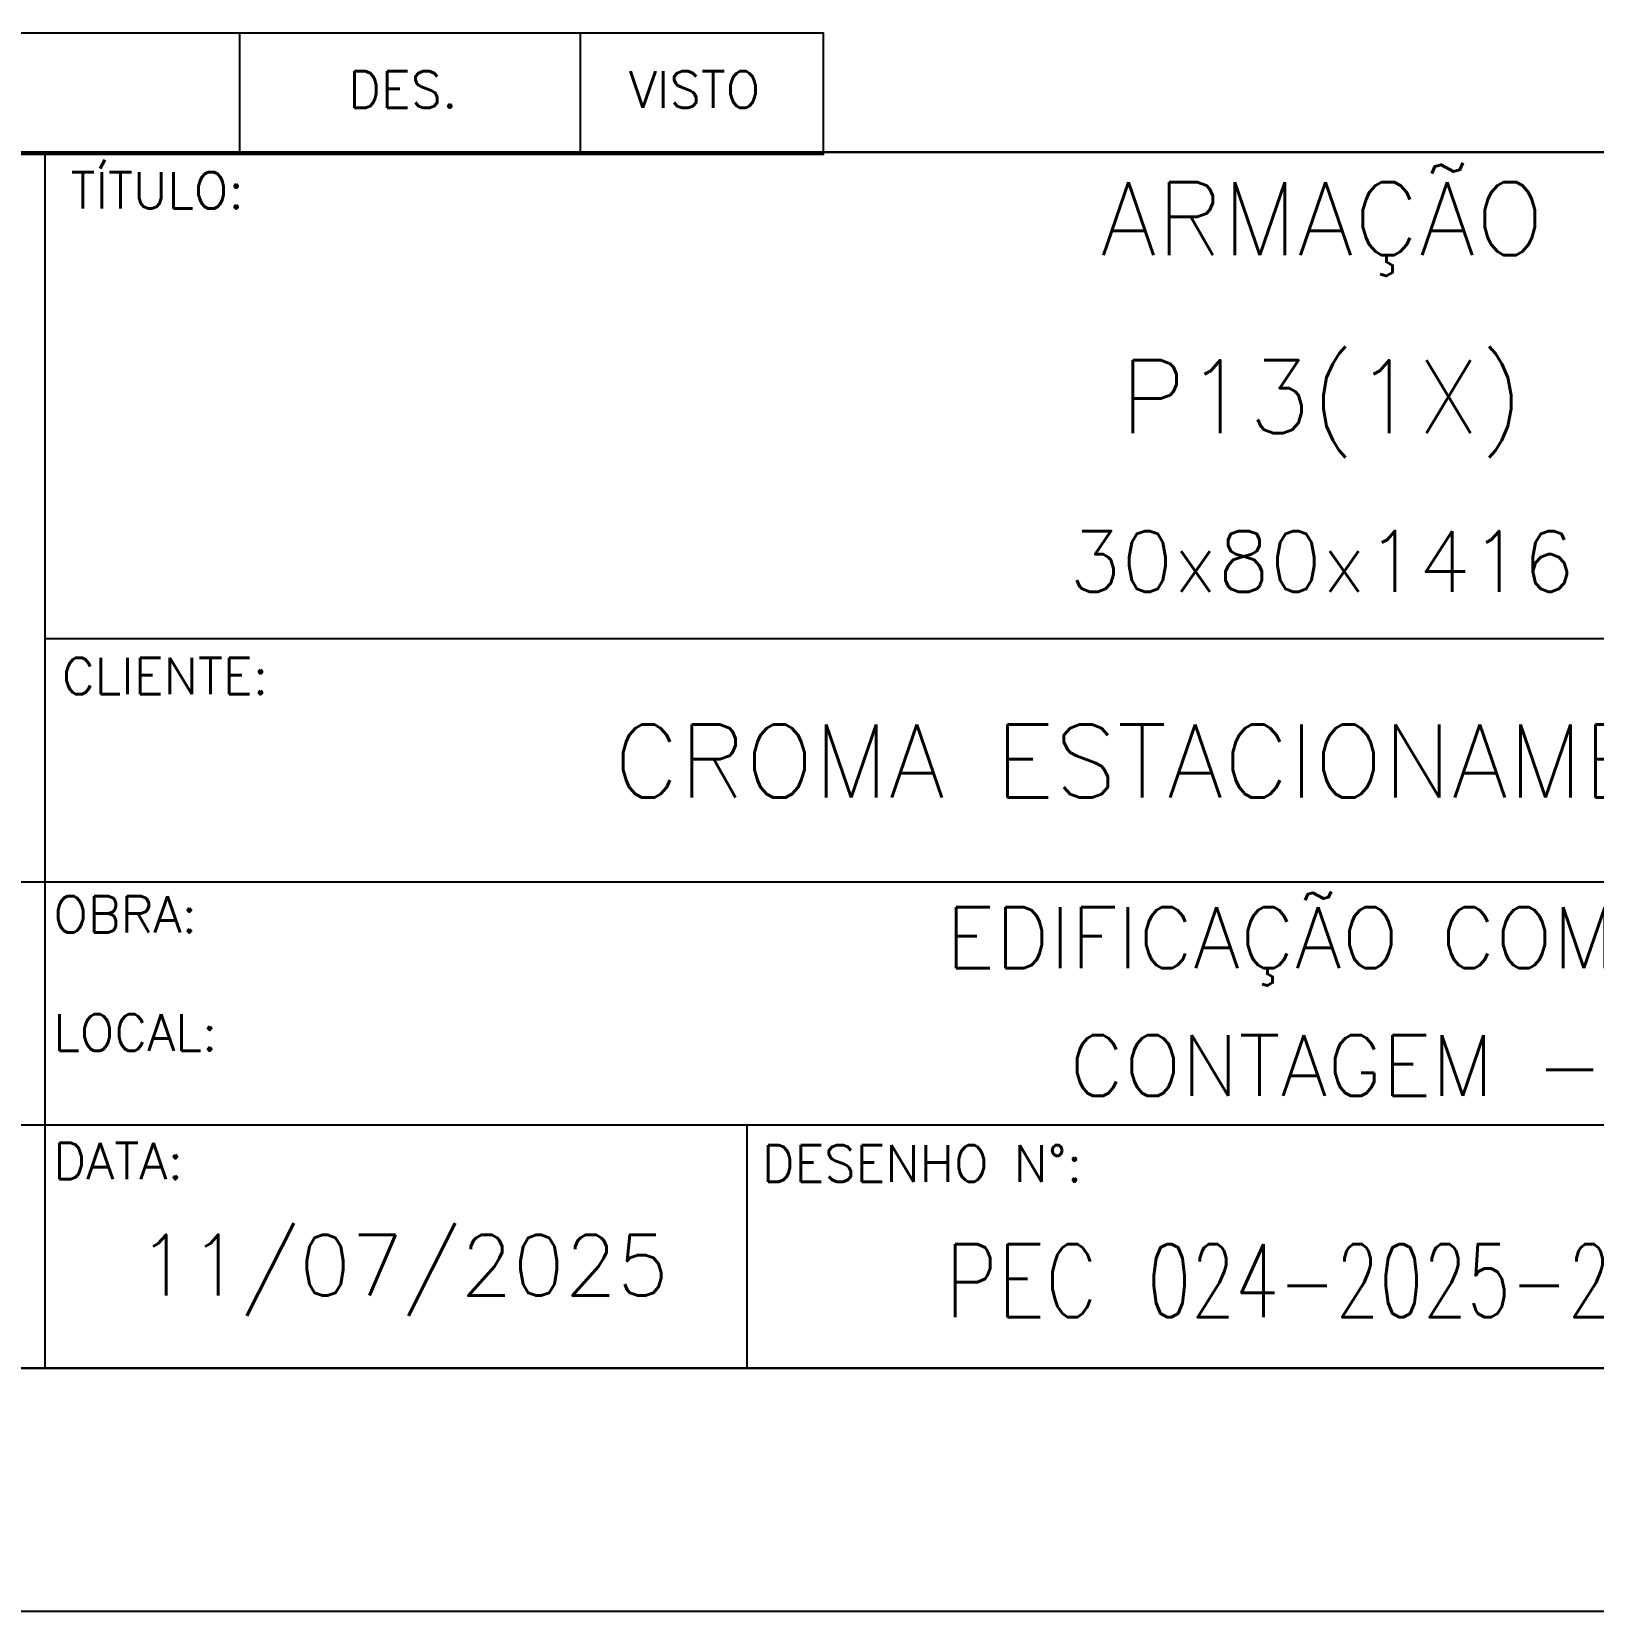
# Model space of a CAD drawing. Header units: centimetres. Extents: x 1658 to 27871, y 8240 to 11444.
# Drawn here: x 8274.2 to 8755.9, y 8293.9 to 8781.1 of the extents above; entities that cross this region are included whole.
import ezdxf
from ezdxf.enums import TextEntityAlignment as Align

# ---------------------------------------------------------------- set-up
doc = ezdxf.new("R2010")
doc.units = ezdxf.units.CM
doc.header["$LTSCALE"] = 50
doc.header["$MEASUREMENT"] = 0
doc.layers.add('FORMATO-PRECON', color=2, linetype='Continuous')
doc.layers.add('HACHURAS-PRECON', color=1, linetype='Continuous')
doc.styles.add('PRECON-ROMANS', font='romans.shx')
doc.styles.add('R60', font='ROMANS.shx', dxfattribs={"height": 2})
doc.styles.add('ROMANS', font='ROMANS.SHX', dxfattribs={"oblique": 15, "height": 3})

# ---------------------------------------------------------------- blocks, each defined once
blk = doc.blocks.new('A$C2E607E54')
at = {"layer": 'FORMATO-PRECON'}
blk.add_lwpolyline([(0, 4200), (2970, 4200), (2970, 0), (0, 0)], close=True, dxfattribs=at)
at = {"layer": 'FORMATO-PRECON', "color": 6}
blk.add_lwpolyline([(100, 3950), (2870, 3950), (2870, 100), (100, 100)], close=True, dxfattribs=at)
blk = doc.blocks.new('CARIMBO')
at = {"layer": 'FORMATO-PRECON', "color": 6}
for p, q in [((-1050, 0), (-1050, 500)), ((-1050, 300), (0, 300)), ((-1750, 200), (0, 200)), ((-1750, 100), (0, 100))]:
    blk.add_line(p, q, dxfattribs=at)
blk.add_lwpolyline([(-1750, 500), (0, 500), (0, 0), (-1750, 0)], close=True, dxfattribs=at)
blk.add_lwpolyline([(-761.3, 0), (-761.3, 100)], dxfattribs=at)
at = {"layer": 'FORMATO-PRECON', "style": 'ROMANS'}
for s, p in [('TÍTULO:', (-1039.58, 476.74)), ('CLIENTE:', (-1043.09, 277.05)), ('OBRA:', (-1046.6, 179.07)), ('LOCAL:', (-1046.6, 130.49)), ('DATA:', (-1046.6, 77.69)), ('DESENHO N%%d:', (-755.31, 76.68))]:
    blk.add_text(s, height=15, dxfattribs=at).set_placement(p)
at = {"layer": 'FORMATO-PRECON', "color": 4, "linetype": 'ByBlock', "style": 'R60', "width": 0.8}
blk.add_text('PEC', height=30, dxfattribs=at).set_placement((-679.93, 21.03))
at = {"layer": 'FORMATO-PRECON', "color": 5, "style": 'PRECON-ROMANS', "flags": 8}
for p in [(-524.84, 472.63), (-524.98, 423.02), (-524.98, 399.37), (-524.98, 375.97)]:
    blk.add_attdef('X', text='', height=30, dxfattribs=at).set_placement(p, align=Align.MIDDLE_CENTER)
at = {"layer": 'FORMATO-PRECON', "color": 3, "style": 'PRECON-ROMANS', "flags": 8}
for p in [(-524.98, 331.67), (-486.33, 176.97), (-486.33, 124.42)]:
    blk.add_attdef('X', text='', height=25, dxfattribs=at).set_placement(p, align=Align.MIDDLE_CENTER)
at = {"layer": 'FORMATO-PRECON', "color": 4, "style": 'PRECON-ROMANS', "flags": 8}
for p in [(-524.98, 249.6), (-228.66, 39.37), (-76.7, 39.37), (-483.33, 35.98)]:
    blk.add_attdef('X', text='', height=30, dxfattribs=at).set_placement(p, align=Align.MIDDLE_CENTER)
at = {"layer": 'FORMATO-PRECON', "color": 2, "style": 'PRECON-ROMANS', "flags": 8}
for height, p in [(20, (-1635.81, 142.35)), (20, (-1402.47, 142.35)), (20, (-1169.14, 142.35)), (20, (-1635.81, 42.35)), (30, (-902.74, 42.35))]:
    blk.add_attdef('X', text='', height=height, dxfattribs=at).set_placement(p, align=Align.MIDDLE_CENTER)
blk = doc.blocks.new('A$C6E105C5C')
at = {"layer": 'FORMATO-PRECON', "color": 6}
blk.add_line((0, 50), (1020, 50), dxfattribs=at)
at = {"layer": 'FORMATO-PRECON', "color": 3}
blk.add_lwpolyline([(0, 50), (1020, 50), (1020, 0), (0, 0)], close=True, dxfattribs=at)
at = {"layer": 'FORMATO-PRECON', "color": 1}
for points in [[(780, 50), (780, 0)], [(920, 50), (920, 0)]]:
    blk.add_lwpolyline(points, dxfattribs=at)
at = {"layer": 'FORMATO-PRECON', "style": 'ROMANS'}
for s, p in [('DES.', (824.62, 19.18)), ('VISTO', (940.04, 19.18))]:
    blk.add_text(s, height=15, dxfattribs=at).set_placement(p)

msp = doc.modelspace()

# ---------------------------------------------------------------- linework, layer by layer
at = {"layer": 'FORMATO-PRECON', "color": 6}
msp.add_lwpolyline([(9065.86, 8743.94), (6988.36, 8743.94), (6988.36, 8368.94), (9065.86, 8368.94)], close=True, dxfattribs=at)

# ---------------------------------------------------------------- block references
at = {"color": 1, "xscale": 0.749999976233481, "yscale": 0.749999976233481, "zscale": 0.749999976233481}
msp.add_blockref('A$C6E105C5C', (7753.36, 8743.19), dxfattribs=at)
at = {"layer": 'FORMATO-PRECON'}
ref = msp.add_blockref('CARIMBO', (9065.86, 8368.94), dxfattribs=dict(at, xscale=0.7499999918802306, yscale=0.7499999918802306, zscale=0.7499999918802306))
ref.add_attrib('X', 'ARMAÇÃO', dxfattribs={"color": 5, "height": 22.5, "style": 'PRECON-ROMANS', "flags": 8}).set_placement((8672.23, 8723.42), align=Align.MIDDLE_CENTER)
ref.add_attrib('X', 'P13(1X)', dxfattribs={"color": 5, "height": 22.5, "style": 'PRECON-ROMANS', "flags": 8}).set_placement((8672.12, 8668.47), align=Align.MIDDLE_CENTER)
ref.add_attrib('X', '30x80x1416', dxfattribs={"color": 3, "height": 18.75, "style": 'PRECON-ROMANS', "flags": 8}).set_placement((8672.12, 8617.7), align=Align.MIDDLE_CENTER)
ref.add_attrib('X', 'CROMA ESTACIONAMENTO S.A', dxfattribs={"color": 4, "height": 22.5, "style": 'PRECON-ROMANS', "flags": 8}).set_placement((8672.12, 8556.14), align=Align.MIDDLE_CENTER)
ref.add_attrib('X', 'EDIFICAÇÃO COMERCIAL', dxfattribs={"color": 3, "height": 18.75, "style": 'PRECON-ROMANS', "flags": 8}).set_placement((8701.11, 8501.67), align=Align.MIDDLE_CENTER)
ref.add_attrib('X', 'CONTAGEM - MG', dxfattribs={"color": 3, "height": 18.75, "style": 'PRECON-ROMANS', "flags": 8}).set_placement((8701.11, 8462.26), align=Align.MIDDLE_CENTER)
ref.add_attrib('X', '11/07/2025', dxfattribs={"color": 2, "height": 18.75, "style": 'PRECON-ROMANS'}).set_placement((8388.8, 8400.7), align=Align.MIDDLE_CENTER)
ref.add_attrib('X', '024-2025-257', dxfattribs={"color": 4, "height": 22.5, "style": 'PRECON-ROMANS', "width": 0.7}).set_placement((8703.36, 8395.93), align=Align.MIDDLE_CENTER)
at = {"layer": 'HACHURAS-PRECON', "xscale": 0.7499999999999996, "yscale": 0.7499999999999996, "zscale": 0.7499999999999996}
msp.add_blockref('A$C2E607E54', (6913.36, 8293.94), dxfattribs=at)

doc.saveas('drawing.dxf')
